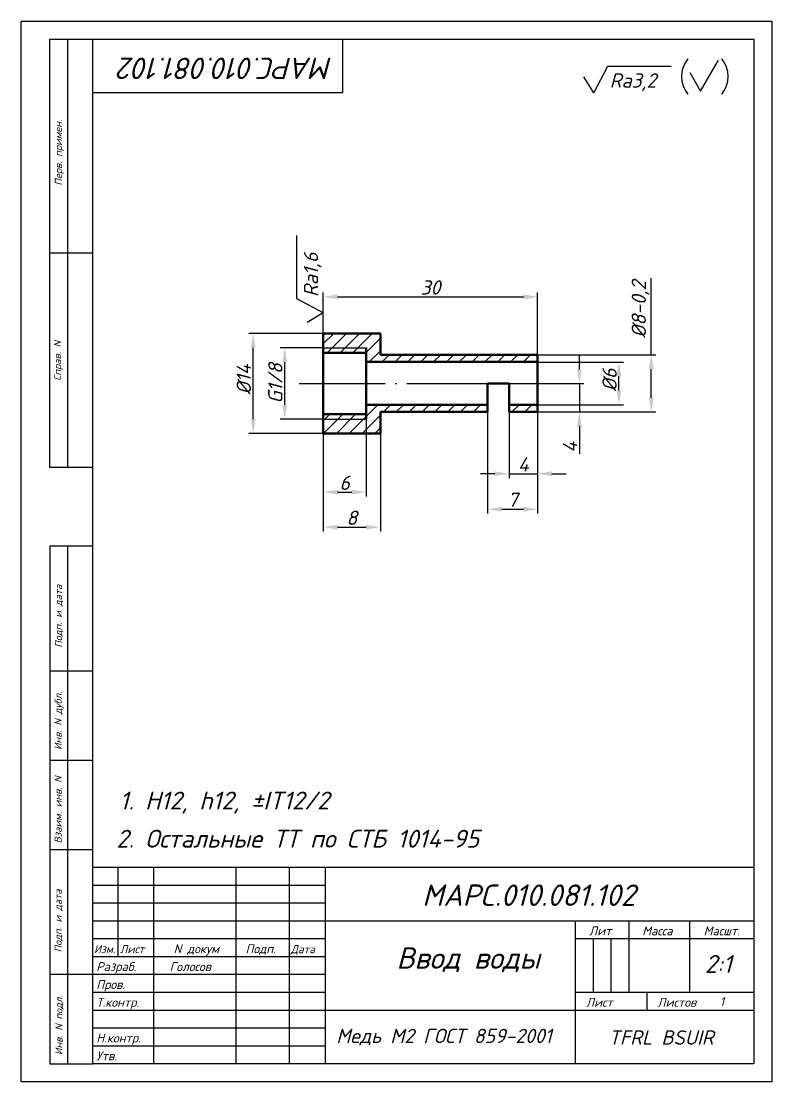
# Model space of a CAD drawing. Header units: millimetres. Extents: x -5427 to 3670, y -5891 to 948.
# Drawn here: x 2247.9 to 2457.9, y -5876.8 to -5579.8 of the extents above; entities that cross this region are included whole.
import ezdxf
from ezdxf.enums import TextEntityAlignment as Align

# ---------------------------------------------------------------- set-up
doc = ezdxf.new("R2010")
doc.units = ezdxf.units.MM
doc.header["$MEASUREMENT"] = 0
doc.linetypes.add('ACAD_ISO04W100', pattern=[30, 24, -3, 0, -3])
doc.layers.add('оси', color=1, linetype='ACAD_ISO04W100')
doc.layers.add('Толстые', color=7, linetype='Continuous', lineweight=50)
doc.layers.add('Тонкие', color=140, linetype='Continuous', lineweight=25)
doc.styles.get("Standard").update_dxf_attribs({"font": 'isocpeui.ttf'})
doc.styles.add('Для рамки', font='simplex.shx', dxfattribs={"oblique": 15, "height": 4})
doc.dimstyles.new('ISO-25', dxfattribs={"dimtxt": 4, "dimasz": 4, "dimexe": 1.25, "dimexo": 0, "dimtad": 1, "dimtxsty": 'Standard', "dimcen": 2.5, "dimadec": 0, "dimazin": 0, "dimtfac": 1, "dimtmove": 0, "dimatfit": 3, "dimfxl": 1, "dimarcsym": 0})

# ---------------------------------------------------------------- blocks, each defined once
blk = doc.blocks.new('*D94')
at = {"layer": 'Defpoints', "color": 0, "transparency": 16777216}
for p in [(2321.62, -5671.24), (2332.38, -5671.24), (2332.38, -5691.24)]:
    blk.add_point(p, dxfattribs=at)
at = {"layer": 'Тонкие', "color": 0, "lineweight": -2, "transparency": 16777216}
for p, q in [((2332.38, -5671.24), (2320.37, -5671.24)), ((2321.62, -5687.24), (2321.62, -5675.24)), ((2332.38, -5691.24), (2320.37, -5691.24))]:
    blk.add_line(p, q, dxfattribs=at)
at = {"layer": 'Тонкие', "color": 0, "transparency": 16777216}
for points in [[(2320.95, -5675.24), (2322.29, -5675.24), (2321.62, -5671.24)], [(2320.95, -5687.24), (2322.29, -5687.24), (2321.62, -5691.24)]]:
    blk.add_solid(points, dxfattribs=at)
at = {"layer": 'Тонкие', "color": 0, "transparency": 16777216, "insert": (2318.99, -5681.24), "char_height": 4, "attachment_point": 5, "rotation": 90}
blk.add_mtext('G1/8', dxfattribs=at)
blk = doc.blocks.new('*D95')
at = {"layer": 'Defpoints', "color": 0, "transparency": 16777216}
for p in [(2312.79, -5667.24), (2332.38, -5667.24), (2332.38, -5695.24)]:
    blk.add_point(p, dxfattribs=at)
at = {"layer": 'Тонкие', "color": 0, "lineweight": -2, "transparency": 16777216}
for p, q in [((2332.38, -5667.24), (2311.54, -5667.24)), ((2312.79, -5691.24), (2312.79, -5671.24)), ((2332.38, -5695.24), (2311.54, -5695.24))]:
    blk.add_line(p, q, dxfattribs=at)
at = {"layer": 'Тонкие', "color": 0, "transparency": 16777216}
for points in [[(2312.12, -5671.24), (2313.46, -5671.24), (2312.79, -5667.24)], [(2312.12, -5691.24), (2313.46, -5691.24), (2312.79, -5695.24)]]:
    blk.add_solid(points, dxfattribs=at)
at = {"layer": 'Тонкие', "color": 0, "transparency": 16777216, "insert": (2310.16, -5680.15), "char_height": 4, "attachment_point": 5, "rotation": 90}
blk.add_mtext('%%c14', dxfattribs=at)
blk = doc.blocks.new('*D96')
at = {"layer": 'Defpoints', "color": 0, "transparency": 16777216}
for p in [(2392.38, -5675.24), (2415.13, -5675.24), (2392.38, -5687.24)]:
    blk.add_point(p, dxfattribs=at)
at = {"layer": 'Тонкие', "color": 0, "lineweight": -2, "transparency": 16777216}
for p, q in [((2392.38, -5675.24), (2416.38, -5675.24)), ((2415.13, -5683.24), (2415.13, -5679.24)), ((2392.38, -5687.24), (2416.38, -5687.24))]:
    blk.add_line(p, q, dxfattribs=at)
at = {"layer": 'Тонкие', "color": 0, "transparency": 16777216}
for points in [[(2414.46, -5679.24), (2415.79, -5679.24), (2415.13, -5675.24)], [(2414.46, -5683.24), (2415.79, -5683.24), (2415.13, -5687.24)]]:
    blk.add_solid(points, dxfattribs=at)
at = {"layer": 'Тонкие', "color": 0, "transparency": 16777216, "insert": (2412.5, -5680.3), "char_height": 4, "attachment_point": 5, "rotation": 90}
blk.add_mtext('%%c6', dxfattribs=at)
blk = doc.blocks.new('*D97')
at = {"layer": 'Defpoints', "color": 0, "transparency": 16777216}
for p in [(2392.38, -5673.24), (2424.18, -5673.24), (2392.38, -5689.24)]:
    blk.add_point(p, dxfattribs=at)
at = {"layer": 'Тонкие', "color": 0, "lineweight": -2, "transparency": 16777216}
for p, q in [((2424.18, -5673.24), (2424.18, -5651.76)), ((2392.38, -5673.24), (2425.43, -5673.24)), ((2424.18, -5685.24), (2424.18, -5677.24)), ((2392.38, -5689.24), (2425.43, -5689.24))]:
    blk.add_line(p, q, dxfattribs=at)
at = {"layer": 'Тонкие', "color": 0, "transparency": 16777216}
for points in [[(2423.51, -5677.24), (2424.84, -5677.24), (2424.18, -5673.24)], [(2423.51, -5685.24), (2424.84, -5685.24), (2424.18, -5689.24)]]:
    blk.add_solid(points, dxfattribs=at)
at = {"layer": 'Тонкие', "color": 0, "transparency": 16777216, "insert": (2421.15, -5660.48), "char_height": 4, "attachment_point": 5, "rotation": 90}
blk.add_mtext('%%c8-0,2', dxfattribs=at)
blk = doc.blocks.new('*D98')
at = {"layer": 'Defpoints', "color": 0, "transparency": 16777216}
for p in [(2384.38, -5689.24), (2392.38, -5689.24), (2392.38, -5706.54)]:
    blk.add_point(p, dxfattribs=at)
at = {"layer": 'Тонкие', "color": 0, "lineweight": -2, "transparency": 16777216}
for p, q in [((2384.38, -5689.24), (2384.38, -5707.79)), ((2392.38, -5689.24), (2392.38, -5707.79)), ((2380.38, -5706.54), (2376.38, -5706.54)), ((2384.38, -5706.54), (2392.38, -5706.54)), ((2396.38, -5706.54), (2400.38, -5706.54))]:
    blk.add_line(p, q, dxfattribs=at)
at = {"layer": 'Тонкие', "color": 0, "transparency": 16777216}
for points in [[(2380.38, -5705.87), (2380.38, -5707.2), (2384.38, -5706.54)], [(2396.38, -5705.87), (2396.38, -5707.2), (2392.38, -5706.54)]]:
    blk.add_solid(points, dxfattribs=at)
at = {"layer": 'Тонкие', "color": 0, "transparency": 16777216, "insert": (2388.38, -5703.91), "char_height": 4, "attachment_point": 5}
blk.add_mtext('4', dxfattribs=at)
blk = doc.blocks.new('*D99')
at = {"layer": 'Defpoints', "color": 0, "transparency": 16777216}
for p in [(2378.38, -5689.24), (2392.38, -5689.24), (2392.38, -5716.46)]:
    blk.add_point(p, dxfattribs=at)
at = {"layer": 'Тонкие', "color": 0, "lineweight": -2, "transparency": 16777216}
for p, q in [((2378.38, -5689.24), (2378.38, -5717.71)), ((2392.38, -5689.24), (2392.38, -5717.71)), ((2382.38, -5716.46), (2388.38, -5716.46))]:
    blk.add_line(p, q, dxfattribs=at)
at = {"layer": 'Тонкие', "color": 0, "transparency": 16777216}
for points in [[(2382.38, -5715.79), (2382.38, -5717.13), (2378.38, -5716.46)], [(2388.38, -5715.79), (2388.38, -5717.13), (2392.38, -5716.46)]]:
    blk.add_solid(points, dxfattribs=at)
at = {"layer": 'Тонкие', "color": 0, "transparency": 16777216, "insert": (2385.38, -5713.81), "char_height": 4, "attachment_point": 5}
blk.add_mtext('7', dxfattribs=at)
blk = doc.blocks.new('*D100')
at = {"layer": 'Defpoints', "color": 0, "transparency": 16777216}
for p in [(2384.38, -5681.24), (2384.38, -5689.24), (2404.06, -5689.24)]:
    blk.add_point(p, dxfattribs=at)
at = {"layer": 'Тонкие', "color": 0, "lineweight": -2, "transparency": 16777216}
for p, q in [((2404.06, -5677.24), (2404.06, -5673.24)), ((2384.38, -5681.24), (2405.31, -5681.24)), ((2404.06, -5681.24), (2404.06, -5689.24)), ((2384.38, -5689.24), (2405.31, -5689.24)), ((2404.06, -5693.24), (2404.06, -5700.95))]:
    blk.add_line(p, q, dxfattribs=at)
at = {"layer": 'Тонкие', "color": 0, "transparency": 16777216}
for points in [[(2403.39, -5677.24), (2404.72, -5677.24), (2404.06, -5681.24)], [(2403.39, -5693.24), (2404.72, -5693.24), (2404.06, -5689.24)]]:
    blk.add_solid(points, dxfattribs=at)
at = {"layer": 'Тонкие', "color": 0, "transparency": 16777216, "insert": (2401.43, -5699.1), "char_height": 4, "attachment_point": 5, "rotation": 90}
blk.add_mtext('4', dxfattribs=at)
blk = doc.blocks.new('*D101')
at = {"layer": 'Defpoints', "color": 0, "transparency": 16777216}
for p in [(2344.38, -5691.24), (2332.38, -5695.24), (2344.38, -5711.69)]:
    blk.add_point(p, dxfattribs=at)
at = {"layer": 'Тонкие', "color": 0, "lineweight": -2, "transparency": 16777216}
for p, q in [((2344.38, -5691.24), (2344.38, -5712.94)), ((2332.38, -5695.24), (2332.38, -5712.94)), ((2336.38, -5711.69), (2340.38, -5711.69))]:
    blk.add_line(p, q, dxfattribs=at)
at = {"layer": 'Тонкие', "color": 0, "transparency": 16777216}
for points in [[(2336.38, -5711.03), (2336.38, -5712.36), (2332.38, -5711.69)], [(2340.38, -5711.03), (2340.38, -5712.36), (2344.38, -5711.69)]]:
    blk.add_solid(points, dxfattribs=at)
at = {"layer": 'Тонкие', "color": 0, "transparency": 16777216, "insert": (2338.38, -5709.07), "char_height": 4, "attachment_point": 5}
blk.add_mtext('6', dxfattribs=at)
blk = doc.blocks.new('*D102')
at = {"layer": 'Defpoints', "color": 0, "transparency": 16777216}
for p in [(2332.38, -5695.24), (2348.38, -5695.24), (2348.38, -5721.49)]:
    blk.add_point(p, dxfattribs=at)
at = {"layer": 'Тонкие', "color": 0, "lineweight": -2, "transparency": 16777216}
for p, q in [((2332.38, -5695.24), (2332.38, -5722.74)), ((2348.38, -5695.24), (2348.38, -5722.74)), ((2336.38, -5721.49), (2344.38, -5721.49))]:
    blk.add_line(p, q, dxfattribs=at)
at = {"layer": 'Тонкие', "color": 0, "transparency": 16777216}
for points in [[(2336.38, -5720.82), (2336.38, -5722.16), (2332.38, -5721.49)], [(2344.38, -5720.82), (2344.38, -5722.16), (2348.38, -5721.49)]]:
    blk.add_solid(points, dxfattribs=at)
at = {"layer": 'Тонкие', "color": 0, "transparency": 16777216, "insert": (2340.38, -5718.87), "char_height": 4, "attachment_point": 5}
blk.add_mtext('8', dxfattribs=at)
blk = doc.blocks.new('*D103')
at = {"layer": 'Defpoints', "color": 0, "transparency": 16777216}
for p in [(2392.38, -5656.99), (2332.38, -5667.24), (2392.38, -5673.24)]:
    blk.add_point(p, dxfattribs=at)
at = {"layer": 'Тонкие', "color": 0, "lineweight": -2, "transparency": 16777216}
for p, q in [((2332.38, -5667.24), (2332.38, -5655.74)), ((2336.38, -5656.99), (2388.38, -5656.99)), ((2392.38, -5673.24), (2392.38, -5655.74))]:
    blk.add_line(p, q, dxfattribs=at)
at = {"layer": 'Тонкие', "color": 0, "transparency": 16777216}
for points in [[(2336.38, -5656.33), (2336.38, -5657.66), (2332.38, -5656.99)], [(2388.38, -5656.33), (2388.38, -5657.66), (2392.38, -5656.99)]]:
    blk.add_solid(points, dxfattribs=at)
at = {"layer": 'Тонкие', "color": 0, "transparency": 16777216, "insert": (2362.38, -5654.37), "char_height": 4, "attachment_point": 5}
blk.add_mtext('30', dxfattribs=at)

msp = doc.modelspace()

# ---------------------------------------------------------------- hatches: boundary and pattern name
at = {"layer": 'Тонкие'}
h = msp.add_hatch(dxfattribs=at)
h.set_pattern_fill('ANSI31', color=256, scale=0.8, style=0)
h.set_pattern_definition([(45, (-130.767, -5083.6292), (-1.7960512, 1.7960512), [])])
h.paths.add_polyline_path([(2348.378, -5673.235), (2348.378, -5667.235), (2332.378, -5667.235), (2332.378, -5671.235), (2344.378, -5671.235), (2344.378, -5675.235), (2392.378, -5675.235), (2392.378, -5673.235)])
h.paths.add_polyline_path([(2332.378, -5671.235), (2332.378, -5672.635), (2344.378, -5672.635), (2344.378, -5671.235)], flags=16)
h.paths.add_polyline_path([(2332.378, -5689.835), (2332.378, -5691.235), (2344.378, -5691.235), (2344.378, -5689.835)], flags=17)
h.paths.add_polyline_path([(2332.378, -5691.235), (2332.378, -5695.235), (2336.742, -5695.235), (2338.056, -5694.209, -0.167304), (2337.844, -5693.593, -1), (2339.844, -5693.593, -0.7133497), (2338.056, -5694.209), (2336.742, -5695.235), (2348.378, -5695.235), (2348.378, -5689.235), (2378.378, -5689.235), (2378.378, -5687.235), (2344.378, -5687.235), (2344.378, -5691.235)])
h.paths.add_polyline_path([(2337.844, -5693.593, 1), (2339.844, -5693.593, 1)], flags=16)
h.paths.add_polyline_path([(2384.378, -5687.235), (2384.378, -5689.235), (2392.378, -5689.235), (2392.378, -5687.235)])

# ---------------------------------------------------------------- linework, layer by layer
for p, q in [((2247.884, -5876.806), (2247.884, -5579.806)), ((2247.884, -5579.806), (2457.884, -5579.806)), ((2457.884, -5579.806), (2457.884, -5876.806)), ((2255.884, -5704.806), (2255.884, -5584.806)), ((2255.884, -5584.806), (2267.884, -5584.806)), ((2260.884, -5704.806), (2260.884, -5584.806)), ((2267.884, -5871.806), (2267.884, -5584.806)), ((2267.884, -5584.806), (2452.884, -5584.806)), ((2337.884, -5599.806), (2337.884, -5584.806)), ((2452.884, -5584.806), (2452.884, -5871.806)), ((2267.884, -5599.806), (2337.884, -5599.806)), ((2267.884, -5644.806), (2255.884, -5644.806)), ((2267.884, -5704.806), (2255.884, -5704.806)), ((2255.884, -5726.806), (2255.884, -5871.806)), ((2267.884, -5726.806), (2255.884, -5726.806)), ((2260.884, -5871.806), (2260.884, -5726.806)), ((2267.884, -5761.806), (2255.884, -5761.806)), ((2267.884, -5786.806), (2255.884, -5786.806)), ((2267.884, -5811.806), (2255.884, -5811.806)), ((2452.884, -5816.806), (2267.884, -5816.806)), ((2274.884, -5816.806), (2274.884, -5841.806)), ((2274.884, -5816.806), (2274.884, -5841.806)), ((2284.884, -5816.806), (2284.884, -5871.806)), ((2284.884, -5816.806), (2284.884, -5871.806)), ((2307.884, -5816.806), (2307.884, -5871.806)), ((2307.884, -5816.806), (2307.884, -5871.806)), ((2322.884, -5816.806), (2322.884, -5871.806)), ((2322.884, -5816.806), (2322.884, -5871.806)), ((2332.884, -5816.806), (2332.884, -5871.806)), ((2332.884, -5816.806), (2332.884, -5871.806)), ((2452.884, -5831.806), (2332.884, -5831.806)), ((2402.884, -5831.806), (2402.884, -5871.806)), ((2402.884, -5831.806), (2402.884, -5871.806)), ((2417.884, -5831.806), (2417.884, -5851.806)), ((2417.884, -5831.806), (2417.884, -5851.806)), ((2434.884, -5831.806), (2434.884, -5851.806)), ((2434.884, -5831.806), (2434.884, -5851.806)), ((2332.884, -5836.806), (2267.884, -5836.806)), ((2452.884, -5836.806), (2402.884, -5836.806)), ((2332.884, -5841.806), (2267.884, -5841.806)), ((2332.884, -5841.806), (2267.884, -5841.806)), ((2267.884, -5846.806), (2255.884, -5846.806)), ((2452.884, -5851.806), (2402.884, -5851.806)), ((2452.884, -5851.806), (2402.884, -5851.806)), ((2422.884, -5851.806), (2422.884, -5856.806)), ((2422.884, -5851.806), (2422.884, -5856.806)), ((2452.884, -5856.806), (2332.884, -5856.806)), ((2452.884, -5856.806), (2332.884, -5856.806)), ((2255.884, -5871.806), (2267.884, -5871.806)), ((2452.884, -5871.806), (2267.884, -5871.806)), ((2457.884, -5876.806), (2247.884, -5876.806))]:
    msp.add_line(p, q)
at = {"layer": 'оси'}
msp.add_line((2325.677, -5681.235), (2398.51, -5681.235), dxfattribs=at)
at = {"layer": 'Толстые'}
for p, q in [((2348.378, -5667.235), (2332.378, -5667.235)), ((2332.378, -5667.235), (2332.378, -5695.235)), ((2332.378, -5668.235), (2332.378, -5694.235)), ((2348.378, -5667.235), (2348.378, -5673.235)), ((2332.378, -5672.635), (2344.378, -5672.635)), ((2344.378, -5671.235), (2344.378, -5691.235)), ((2344.378, -5675.235), (2392.378, -5675.235)), ((2348.378, -5673.235), (2392.378, -5673.235)), ((2392.378, -5689.235), (2392.378, -5673.235)), ((2378.378, -5681.235), (2384.378, -5681.235)), ((2378.378, -5689.235), (2378.378, -5681.235)), ((2384.378, -5689.235), (2384.378, -5681.235)), ((2344.378, -5687.235), (2378.378, -5687.235)), ((2384.378, -5687.235), (2392.378, -5687.235)), ((2332.378, -5689.835), (2344.378, -5689.835)), ((2348.378, -5689.235), (2348.378, -5695.235)), ((2348.378, -5689.235), (2378.378, -5689.235)), ((2384.378, -5689.235), (2392.378, -5689.235)), ((2348.378, -5695.235), (2332.378, -5695.235))]:
    msp.add_line(p, q, dxfattribs=at)
at = {"layer": 'Тонкие'}
for p, q in [((2408.071, -5599.827), (2412.035, -5592.402)), ((2412.035, -5592.402), (2429.701, -5592.406)), ((2408.071, -5599.827), (2405.346, -5595.372)), ((2324.953, -5657.524), (2324.958, -5639.859)), ((2332.378, -5661.489), (2324.953, -5657.524)), ((2332.378, -5661.489), (2327.923, -5664.214)), ((2332.378, -5671.235), (2344.378, -5671.235)), ((2332.378, -5691.235), (2344.378, -5691.235)), ((2332.884, -5821.806), (2267.884, -5821.806)), ((2332.884, -5826.806), (2267.884, -5826.806)), ((2332.884, -5831.806), (2267.884, -5831.806)), ((2407.884, -5836.806), (2407.884, -5851.806)), ((2407.884, -5836.806), (2407.884, -5851.806)), ((2412.884, -5836.806), (2412.884, -5851.806)), ((2412.884, -5836.806), (2412.884, -5851.806)), ((2332.884, -5846.806), (2267.884, -5846.806)), ((2332.884, -5846.806), (2267.884, -5846.806)), ((2332.884, -5851.806), (2267.884, -5851.806)), ((2332.884, -5851.806), (2267.884, -5851.806)), ((2332.884, -5856.806), (2267.884, -5856.806)), ((2332.884, -5856.806), (2267.884, -5856.806)), ((2332.884, -5861.806), (2267.884, -5861.806)), ((2332.884, -5861.806), (2267.884, -5861.806)), ((2332.884, -5866.806), (2267.884, -5866.806)), ((2332.884, -5866.806), (2267.884, -5866.806))]:
    msp.add_line(p, q, dxfattribs=at)
for points in [[(2437.988, -5599.399), (2442.988, -5590.739)], [(2434.988, -5594.203), (2437.988, -5599.399)]]:
    msp.add_lwpolyline(points, dxfattribs=at)
for centre, start, end in [((2440.441, -5595.283), 140.52687, 219.47313), ((2437.876, -5595.283), 320.52687, 39.47313)]:
    msp.add_arc(centre, 7.816, start, end, dxfattribs=at)

# ---------------------------------------------------------------- texts
for s, height, rotation, p in [('МАРС.010.081.102', 6, 180, (2335.099, -5590.011)), ('Ra1,6', 4, 90, (2330.952, -5657.027))]:
    msp.add_text(s, height=height, rotation=rotation, dxfattribs=at).set_placement(p)
for s, height, p in [('Ra3,2', 4, (2412.533, -5598.401)), ('1. H12, h12, %%pIT12/2', 5, (2275.39, -5800.547)), ('2. Остальные ТТ по СТБ 1014-95', 5, (2274.491, -5811.227)), ('МАРС.010.081.102', 6, (2360.048, -5827.548)), ('Изм.', 2.25, (2268.252, -5840.761)), ('Лист', 2.25, (2275.539, -5840.761)), ('Дата', 2.25, (2323.289, -5840.791)), ('Ввод воды', 6, (2352.871, -5845.143)), ('2:1', 5, (2439.172, -5846.303)), ('Разраб.', 2.5, (2268.884, -5845.806)), ('Голосов', 2.5, (2289.416, -5845.806)), ('Пров.', 2.5, (2268.884, -5850.806)), ('Т.контр.', 2.5, (2268.884, -5855.806)), ('Лист', 2.5, (2405.884, -5855.806)), ('Листов', 2.5, (2425.884, -5855.806)), ('1', 2.5, (2443.322, -5855.572)), ('Медь М2 ГОСТ 859-2001', 4, (2336.032, -5865.958)), ('TFRL BSUIR', 4, (2412.232, -5866.401)), ('Н.контр.', 2.5, (2268.884, -5865.806)), ('Утв.', 2.5, (2268.884, -5870.806))]:
    msp.add_text(s, height=height, dxfattribs=at).set_placement(p)
at = {"layer": 'Тонкие', "linetype": 'Continuous', "style": 'Для рамки', "oblique": 15}
for s, p in [('Перв. примен.', (2259.289, -5625.834)), ('Справ. N', (2259.045, -5680.468)), ('Подп. и дата', (2259.305, -5755.247)), ('Инв. N дубл.', (2259.207, -5783.887)), ('Взаим. инв. N', (2259.207, -5810.049)), ('Подп. и дата', (2259.207, -5840.549)), ('Инв. N подл.', (2259.433, -5869.32))]:
    msp.add_text(s, height=2, rotation=90, dxfattribs=at).set_placement(p)
at = {"layer": 'Тонкие'}
for s, p in [('Лит', (2409.884, -5835.806)), ('Масса', (2425.884, -5835.806)), ('Масшт.', (2443.884, -5835.806)), ('N докум', (2296.884, -5840.806)), ('Подп.', (2314.884, -5840.806))]:
    msp.add_text(s, height=2.5, dxfattribs=at).set_placement(p, align=Align.CENTER)

# ---------------------------------------------------------------- dimensions: what is measured, and where the dimension line sits
for base, p1, p2, text, picture, middle in [((2392.378, -5656.992), (2332.378, -5667.235), (2392.378, -5673.235), '30', '*D103', (2362.378, -5654.367)), ((2392.378, -5706.537), (2384.378, -5689.235), (2392.378, -5689.235), '4', '*D98', (2388.378, -5703.912)), ((2392.378, -5716.46), (2378.378, -5689.235), (2392.378, -5689.235), '7', '*D99', (2385.378, -5713.809)), ((2344.378, -5711.693), (2332.378, -5695.235), (2344.378, -5691.235), '6', '*D101', (2338.378, -5709.068)), ((2348.378, -5721.491), (2332.378, -5695.235), (2348.378, -5695.235), '8', '*D102', (2340.378, -5718.866))]:
    dim = msp.add_linear_dim(base=base, p1=p1, p2=p2, text=text, dimstyle='ISO-25', dxfattribs=at)
    dim.commit()
    dim.dimension.update_dxf_attribs({"geometry": picture, "text_midpoint": middle})
for base, p1, p2, text, picture, middle in [((2424.177, -5673.235), (2392.378, -5689.235), (2392.378, -5673.235), '%%c8-0,2', '*D97', (2424.177, -5660.478)), ((2312.789, -5667.235), (2332.378, -5695.235), (2332.378, -5667.235), '%%c14', '*D95', (2312.789, -5680.153)), ((2404.056, -5689.235), (2384.378, -5681.235), (2384.378, -5689.235), '4', '*D100', (2404.056, -5699.095)), ((2415.128, -5675.235), (2392.378, -5687.235), (2392.378, -5675.235), '%%c6', '*D96', (2415.128, -5680.305))]:
    dim = msp.add_linear_dim(base=base, p1=p1, p2=p2, angle=90, text=text, dimstyle='ISO-25', dxfattribs=at)
    dim.commit()
    dim.dimension.update_dxf_attribs({"geometry": picture, "text_midpoint": middle, "dimtype": 160})
dim = msp.add_linear_dim(base=(2321.619, -5671.235), p1=(2332.378, -5691.235), p2=(2332.378, -5671.235), angle=90, text='G1/8', dimstyle='ISO-25', dxfattribs=at)
dim.commit()
dim.dimension.update_dxf_attribs({"geometry": '*D94', "text_midpoint": (2318.994, -5681.235)})

doc.saveas('drawing.dxf')
